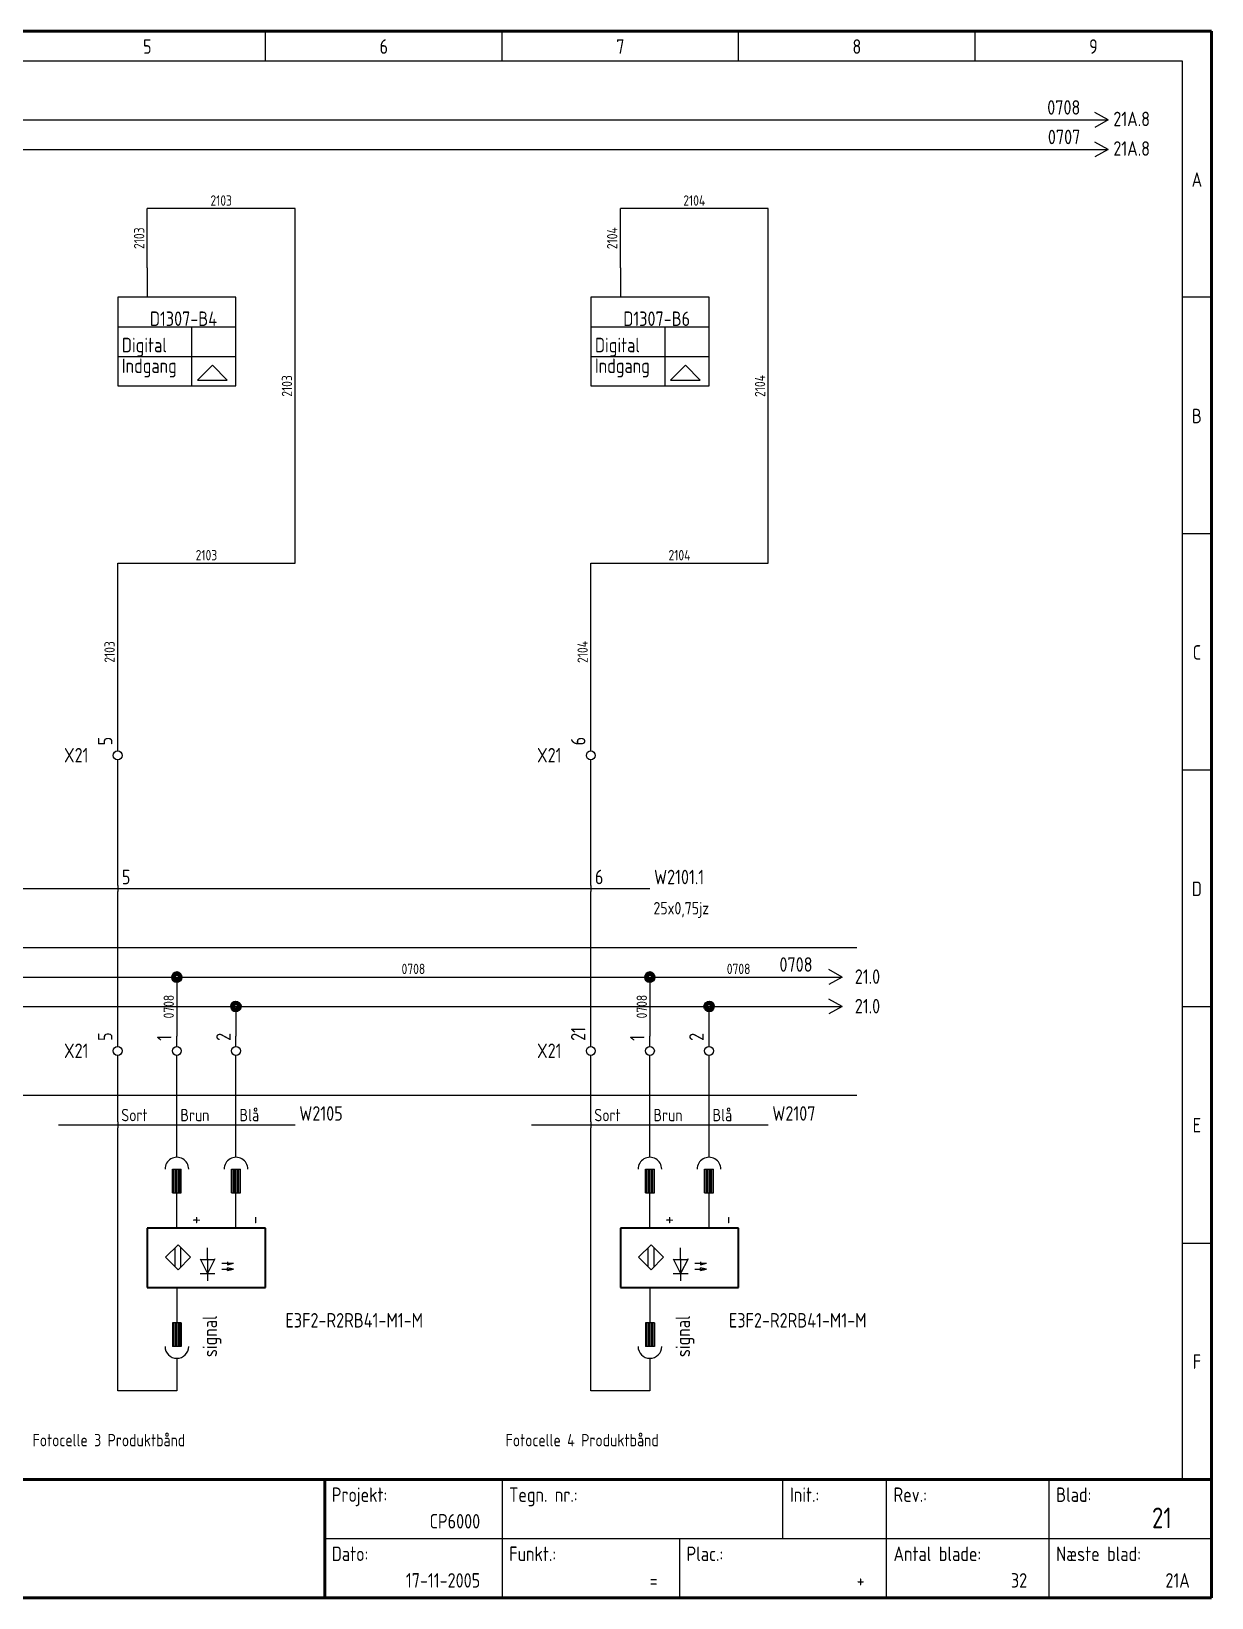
# Model space of a CAD drawing. Header units: millimetres. Extents: x 10 to 410, y 10 to 275.
# Drawn here: x 210.4 to 410, y 10 to 275 of the extents above; entities that cross this region are included whole.
import ezdxf
from ezdxf.enums import TextEntityAlignment as Align

# ---------------------------------------------------------------- set-up
doc = ezdxf.new("R2010")
doc.units = ezdxf.units.MM
doc.linetypes.add('Caddy_Solid', pattern=[0])
doc.layers.add('2', color=7, linetype='Continuous')
doc.styles.add('Caddy_Vectorfont1p', font='isocp___.ttf', dxfattribs={"width": 0.9})

# ---------------------------------------------------------------- blocks, each defined once
blk = doc.blocks.new('Blk1')
at = {"linetype": 'Caddy_Solid', "lineweight": 50}
for p, q in [((10, 275), (410, 275)), ((410, 275), (410, 10)), ((10, 30), (410, 30)), ((260, 30), (260, 10)), ((410, 10), (10, 10))]:
    blk.add_line(p, q, dxfattribs=at)
at = {"linetype": 'Caddy_Solid', "lineweight": 25}
for p, q in [((250, 270), (250, 275)), ((290, 270), (290, 275)), ((330, 270), (330, 275)), ((370, 270), (370, 275)), ((15, 270), (405, 270)), ((405, 270), (405, 30)), ((410, 230), (405, 230)), ((410, 190), (405, 190)), ((410, 150), (405, 150)), ((405, 110), (410, 110)), ((405, 70), (410, 70)), ((290, 30), (290, 10)), ((337.5, 20), (337.5, 30)), ((355, 20), (355, 30)), ((382.5, 20), (382.5, 30)), ((405, 30), (410, 30)), ((260, 20), (410, 20)), ((320, 20), (320, 10)), ((355, 10), (355, 20)), ((382.5, 10), (382.5, 20))]:
    blk.add_line(p, q, dxfattribs=at)
at = {"lineweight": 25, "style": 'Caddy_Vectorfont1p', "width": 0.9}
for s, p in [('5', (230, 271.2)), ('6', (270, 271.2)), ('7', (310, 271.2)), ('8', (350, 271.2)), ('9', (390, 271.2)), ('A', (407.5, 248.7)), ('B', (407.5, 208.7)), ('C', (407.5, 168.7)), ('D', (407.5, 128.7)), ('E', (407.5, 88.7)), ('F', (407.5, 48.7))]:
    blk.add_text(s, height=2.45, dxfattribs=at).set_placement(p, align=Align.CENTER)
for s, p in [('Projekt:', (261.2, 26.2)), ('Tegn. nr.:', (291.2, 26.2)), ('Init.:', (338.7, 26.2)), ('Rev.:', (356.2, 26.2)), ('Blad:', (383.7, 26.2)), ('Dato:', (261.2, 16.2)), ('Funkt.:', (291.2, 16.2)), ('Plac.:', (321.2, 16.2)), ('Antal blade:', (356.2, 16.2)), ('Næste blad:', (383.7, 16.2))]:
    blk.add_text(s, height=2.45, dxfattribs=at).set_placement(p)
for s, p in [('CP6000', (286.3, 21.7)), ('17-11-2005', (286.3, 11.7)), ('+', (351.3, 11.7)), ('32', (378.8, 11.7)), ('21A', (406.3, 11.7)), ('=', (316.3, 11.7))]:
    blk.add_text(s, height=2.45, dxfattribs=at).set_placement(p, align=Align.RIGHT)
at = {"lineweight": 35, "style": 'Caddy_Vectorfont1p', "width": 0.9}
blk.add_text('21', height=3.5, dxfattribs=at).set_placement((403.25, 21.75), align=Align.RIGHT)
blk = doc.blocks.new('Blk17')
at = {"linetype": 'Caddy_Solid', "lineweight": 25}
for p, q in [((235, 84.5), (235, 90)), ((234.25, 82.5), (235.75, 82.5)), ((234.25, 78.5), (234.25, 82.5)), ((234.5, 78.5), (234.5, 82.5)), ((234.75, 78.5), (234.75, 82.5)), ((235, 72.5), (235, 82.5)), ((235.25, 78.5), (235.25, 82.5)), ((235.5, 78.5), (235.5, 82.5)), ((235.75, 78.5), (235.75, 82.5)), ((234.25, 78.5), (235.75, 78.5))]:
    blk.add_line(p, q, dxfattribs=at)
blk.add_ellipse((235, 82.5), major_axis=(2, 0), ratio=1, start_param=0, end_param=3.141593, dxfattribs=at)
at = {"lineweight": 25, "style": 'Caddy_Vectorfont1p', "width": 0.9}
blk.add_attdef('$TAG175000_00', (234.05, 85.4), '', height=2.45, rotation=90, dxfattribs=at)
at = {"lineweight": 25, "style": 'Caddy_Vectorfont1p', "width": 0.9, "flags": 1}
for tag, p in [('$TAG160010', (230.5, 81.3)), ('$TAG160040', (230.1, 74.3))]:
    blk.add_attdef(tag, text='', height=2.45, dxfattribs=at).set_placement(p, align=Align.RIGHT)
at = {"lineweight": 25, "style": 'Caddy_Vectorfont1p', "width": 0.9}
blk.add_attdef('$TAG160030', text='', height=2.45, dxfattribs=at).set_placement((230.1, 77.8), align=Align.RIGHT)
blk.add_attdef('$TAG175000_01', text='', height=2.45, rotation=90, dxfattribs=at).set_placement((234.05, 76.9), align=Align.RIGHT)
blk = doc.blocks.new('Blk18')
at = {"linetype": 'Caddy_Solid', "lineweight": 25}
for p, q in [((245, 84.5), (245, 90)), ((244.25, 82.5), (245.75, 82.5)), ((244.25, 78.5), (244.25, 82.5)), ((244.5, 78.5), (244.5, 82.5)), ((244.75, 78.5), (244.75, 82.5)), ((245, 72.5), (245, 82.5)), ((245.25, 78.5), (245.25, 82.5)), ((245.5, 78.5), (245.5, 82.5)), ((245.75, 78.5), (245.75, 82.5)), ((244.25, 78.5), (245.75, 78.5))]:
    blk.add_line(p, q, dxfattribs=at)
blk.add_ellipse((245, 82.5), major_axis=(2, 0), ratio=1, start_param=0, end_param=3.141593, dxfattribs=at)
at = {"lineweight": 25, "style": 'Caddy_Vectorfont1p', "width": 0.9}
blk.add_attdef('$TAG175000_00', (244.05, 85.4), '', height=2.45, rotation=90, dxfattribs=at)
at = {"lineweight": 25, "style": 'Caddy_Vectorfont1p', "width": 0.9, "flags": 1}
for tag, p in [('$TAG160010', (240.5, 81.3)), ('$TAG160040', (240.1, 74.3))]:
    blk.add_attdef(tag, text='', height=2.45, dxfattribs=at).set_placement(p, align=Align.RIGHT)
at = {"lineweight": 25, "style": 'Caddy_Vectorfont1p', "width": 0.9}
blk.add_attdef('$TAG160030', text='', height=2.45, dxfattribs=at).set_placement((240.1, 77.8), align=Align.RIGHT)
blk.add_attdef('$TAG175000_01', text='', height=2.45, rotation=90, dxfattribs=at).set_placement((244.05, 76.9), align=Align.RIGHT)
blk = doc.blocks.new('Blk19')
at = {"linetype": 'Caddy_Solid', "lineweight": 25}
for p, q in [((235, 62.5), (235, 52.5)), ((234.25, 56.5), (234.25, 52.5)), ((235.75, 56.5), (234.25, 56.5)), ((234.5, 56.5), (234.5, 52.5)), ((234.75, 56.5), (234.75, 52.5)), ((235.25, 56.5), (235.25, 52.5)), ((235.5, 56.5), (235.5, 52.5)), ((235.75, 56.5), (235.75, 52.5)), ((235.75, 52.5), (234.25, 52.5)), ((235, 50.5), (235, 45))]:
    blk.add_line(p, q, dxfattribs=at)
blk.add_ellipse((235, 52.5), major_axis=(2, 0), ratio=1, start_param=3.141593, end_param=6.283185, dxfattribs=at)
at = {"lineweight": 25, "style": 'Caddy_Vectorfont1p', "width": 0.9}
blk.add_attdef('$TAG175000_00', (234.05, 57.4), '', height=2.45, rotation=90, dxfattribs=at)
at = {"lineweight": 25, "style": 'Caddy_Vectorfont1p', "width": 0.9, "flags": 1}
for tag, p in [('$TAG160010', (230.5, 51.3)), ('$TAG160040', (230.1, 44.3))]:
    blk.add_attdef(tag, text='', height=2.45, dxfattribs=at).set_placement(p, align=Align.RIGHT)
at = {"lineweight": 25, "style": 'Caddy_Vectorfont1p', "width": 0.9}
blk.add_attdef('$TAG160030', text='', height=2.45, dxfattribs=at).set_placement((230.1, 47.8), align=Align.RIGHT)
blk.add_attdef('$TAG175000_01', text='', height=2.45, rotation=90, dxfattribs=at).set_placement((234.05, 48.9), align=Align.RIGHT)
blk = doc.blocks.new('Blk16')
at = {"linetype": 'Caddy_Solid', "lineweight": 35}
for p, q in [((230, 72.5), (230, 62.5)), ((250, 72.5), (230, 72.5)), ((250, 62.5), (250, 72.5)), ((230, 62.5), (250, 62.5))]:
    blk.add_line(p, q, dxfattribs=at)
at = {"linetype": 'Caddy_Solid', "lineweight": 25}
for p, q in [((235.2, 69.7), (233.08, 67.58)), ((234.7, 65.96), (234.7, 69.2)), ((235.2, 69.7), (237.32, 67.58)), ((235.7, 65.96), (235.7, 69.2)), ((240.2, 67.33), (240.2, 69.2)), ((233.08, 67.58), (235.2, 65.46)), ((235.2, 65.46), (237.32, 67.58)), ((238.95, 67.33), (240.2, 64.83)), ((239, 67.2), (241.4, 67.2)), ((241.45, 67.33), (240.2, 64.83)), ((240.2, 67.33), (240.2, 64.83)), ((242.58, 66.58), (244.58, 66.58)), ((243.58, 66.83), (243.58, 66.33)), ((243.58, 66.33), (244.58, 66.58)), ((238.95, 64.83), (241.45, 64.83)), ((240.2, 64.83), (240.2, 63.58)), ((242.58, 65.58), (244.58, 65.58)), ((244.58, 65.58), (243.58, 65.83)), ((243.58, 65.33), (243.58, 65.83)), ((243.58, 65.33), (244.58, 65.58))]:
    blk.add_line(p, q, dxfattribs=at)
for name in ['Blk17', 'Blk18', 'Blk19']:
    blk.add_blockref(name, (0, 0, 1))
at = {"lineweight": 35, "style": 'Caddy_Vectorfont1p', "width": 0.9}
for s, p in [('+', (239.3, 73.2)), ('-', (249.3, 73.2)), ('signal', (241.8, 50.7))]:
    blk.add_text(s, height=2.45, rotation=90, dxfattribs=at).set_placement(p)
blk = doc.blocks.new('Blk20')
at = {"linetype": 'Caddy_Solid', "lineweight": 25}
for p, q in [((235, 103.25), (235, 105)), ((235, 100), (235, 101.75))]:
    blk.add_line(p, q, dxfattribs=at)
blk.add_circle((235, 102.5), 0.75, dxfattribs=at)
at = {"lineweight": 25, "style": 'Caddy_Vectorfont1p', "width": 0.9, "flags": 1}
blk.add_attdef('$TAG160410', (237.6, 104.2), '', height=2.45, rotation=90, dxfattribs=at)
at = {"layer": '2', "lineweight": 25, "style": 'Caddy_Vectorfont1p', "width": 0.9}
blk.add_attdef('$TAG160400', (234.1, 104.2), '', height=2.45, rotation=90, dxfattribs=at)
at = {"layer": '2', "lineweight": 25, "style": 'Caddy_Vectorfont1p', "width": 0.9, "flags": 1}
for tag, p in [('$TAG140020', (230.05, 108.3)), ('$TAG140050', (230.05, 104.8)), ('$TAG160010', (230.05, 101.3)), ('$TAG160030', (230.05, 97.8)), ('$TAG160040', (230.05, 92.8))]:
    blk.add_attdef(tag, text='', height=2.45, dxfattribs=at).set_placement(p, align=Align.RIGHT)
blk = doc.blocks.new('Blk21')
at = {"linetype": 'Caddy_Solid', "lineweight": 25}
for p, q in [((245, 103.25), (245, 105)), ((245, 100), (245, 101.75))]:
    blk.add_line(p, q, dxfattribs=at)
blk.add_circle((245, 102.5), 0.75, dxfattribs=at)
at = {"lineweight": 25, "style": 'Caddy_Vectorfont1p', "width": 0.9, "flags": 1}
blk.add_attdef('$TAG160410', (247.6, 104.2), '', height=2.45, rotation=90, dxfattribs=at)
at = {"layer": '2', "lineweight": 25, "style": 'Caddy_Vectorfont1p', "width": 0.9}
blk.add_attdef('$TAG160400', (244.1, 104.2), '', height=2.45, rotation=90, dxfattribs=at)
at = {"layer": '2', "lineweight": 25, "style": 'Caddy_Vectorfont1p', "width": 0.9, "flags": 1}
for tag, p in [('$TAG140020', (240.05, 108.3)), ('$TAG140050', (240.05, 104.8)), ('$TAG160010', (240.05, 101.3)), ('$TAG160030', (240.05, 97.8)), ('$TAG160040', (240.05, 92.8))]:
    blk.add_attdef(tag, text='', height=2.45, dxfattribs=at).set_placement(p, align=Align.RIGHT)
blk = doc.blocks.new('Blk22')
at = {"linetype": 'Caddy_Solid', "lineweight": 25}
for p, q in [((225, 103.25), (225, 105)), ((225, 100), (225, 101.75))]:
    blk.add_line(p, q, dxfattribs=at)
blk.add_circle((225, 102.5), 0.75, dxfattribs=at)
at = {"lineweight": 25, "style": 'Caddy_Vectorfont1p', "width": 0.9, "flags": 1}
blk.add_attdef('$TAG160410', (227.6, 104.2), '', height=2.45, rotation=90, dxfattribs=at)
at = {"layer": '2', "lineweight": 25, "style": 'Caddy_Vectorfont1p', "width": 0.9}
blk.add_attdef('$TAG160400', (224.1, 104.2), '', height=2.45, rotation=90, dxfattribs=at)
at = {"layer": '2', "lineweight": 25, "style": 'Caddy_Vectorfont1p', "width": 0.9, "flags": 1}
for tag, p in [('$TAG140020', (220.05, 108.3)), ('$TAG140050', (220.05, 104.8)), ('$TAG160030', (220.05, 97.8)), ('$TAG160040', (220.05, 92.8))]:
    blk.add_attdef(tag, text='', height=2.45, dxfattribs=at).set_placement(p, align=Align.RIGHT)
at = {"layer": '2', "lineweight": 25, "style": 'Caddy_Vectorfont1p', "width": 0.9}
blk.add_attdef('$TAG160010', text='', height=2.45, dxfattribs=at).set_placement((220.05, 101.3), align=Align.RIGHT)
blk = doc.blocks.new('Blk25')
at = {"linetype": 'Caddy_Solid', "lineweight": 25}
blk.add_line((225, 90.5), (225, 89.5), dxfattribs=at)
at = {"lineweight": 25, "style": 'Caddy_Vectorfont1p', "width": 0.9, "flags": 1}
for tag, p in [('$TAG160210', (225.7, 90.7)), ('$TAG160220', (225.7, 85.7)), ('$TAG160230', (225.7, 80.7)), ('$TAG160040', (255.7, 75.7)), ('$TAG160101', (255.7, 70.7))]:
    blk.add_attdef(tag, p, '', height=2.45, dxfattribs=at)
at = {"lineweight": 25, "style": 'Caddy_Vectorfont1p', "width": 0.9}
for tag, p in [('$TAG160010', (255.7, 90.7)), ('$TAG160030', (255.7, 85.7)), ('$TAG160200', (255.7, 80.7))]:
    blk.add_attdef(tag, p, '', height=2.45, dxfattribs=at)
blk = doc.blocks.new('Blk27')
at = {"linetype": 'Caddy_Solid', "lineweight": 25}
for p, q in [((315, 84.5), (315, 90)), ((314.25, 82.5), (315.75, 82.5)), ((314.25, 78.5), (314.25, 82.5)), ((314.5, 78.5), (314.5, 82.5)), ((314.75, 78.5), (314.75, 82.5)), ((315, 72.5), (315, 82.5)), ((315.25, 78.5), (315.25, 82.5)), ((315.5, 78.5), (315.5, 82.5)), ((315.75, 78.5), (315.75, 82.5)), ((314.25, 78.5), (315.75, 78.5))]:
    blk.add_line(p, q, dxfattribs=at)
blk.add_ellipse((315, 82.5), major_axis=(2, 0), ratio=1, start_param=0, end_param=3.141593, dxfattribs=at)
at = {"lineweight": 25, "style": 'Caddy_Vectorfont1p', "width": 0.9}
blk.add_attdef('$TAG175000_00', (314.05, 85.4), '', height=2.45, rotation=90, dxfattribs=at)
at = {"lineweight": 25, "style": 'Caddy_Vectorfont1p', "width": 0.9, "flags": 1}
for tag, p in [('$TAG160010', (310.5, 81.3)), ('$TAG160040', (310.1, 74.3))]:
    blk.add_attdef(tag, text='', height=2.45, dxfattribs=at).set_placement(p, align=Align.RIGHT)
at = {"lineweight": 25, "style": 'Caddy_Vectorfont1p', "width": 0.9}
blk.add_attdef('$TAG160030', text='', height=2.45, dxfattribs=at).set_placement((310.1, 77.8), align=Align.RIGHT)
blk.add_attdef('$TAG175000_01', text='', height=2.45, rotation=90, dxfattribs=at).set_placement((314.05, 76.9), align=Align.RIGHT)
blk = doc.blocks.new('Blk28')
at = {"linetype": 'Caddy_Solid', "lineweight": 25}
for p, q in [((325, 84.5), (325, 90)), ((324.25, 82.5), (325.75, 82.5)), ((324.25, 78.5), (324.25, 82.5)), ((324.5, 78.5), (324.5, 82.5)), ((324.75, 78.5), (324.75, 82.5)), ((325, 72.5), (325, 82.5)), ((325.25, 78.5), (325.25, 82.5)), ((325.5, 78.5), (325.5, 82.5)), ((325.75, 78.5), (325.75, 82.5)), ((324.25, 78.5), (325.75, 78.5))]:
    blk.add_line(p, q, dxfattribs=at)
blk.add_ellipse((325, 82.5), major_axis=(2, 0), ratio=1, start_param=0, end_param=3.141593, dxfattribs=at)
at = {"lineweight": 25, "style": 'Caddy_Vectorfont1p', "width": 0.9}
blk.add_attdef('$TAG175000_00', (324.05, 85.4), '', height=2.45, rotation=90, dxfattribs=at)
at = {"lineweight": 25, "style": 'Caddy_Vectorfont1p', "width": 0.9, "flags": 1}
for tag, p in [('$TAG160010', (320.5, 81.3)), ('$TAG160040', (320.1, 74.3))]:
    blk.add_attdef(tag, text='', height=2.45, dxfattribs=at).set_placement(p, align=Align.RIGHT)
at = {"lineweight": 25, "style": 'Caddy_Vectorfont1p', "width": 0.9}
blk.add_attdef('$TAG160030', text='', height=2.45, dxfattribs=at).set_placement((320.1, 77.8), align=Align.RIGHT)
blk.add_attdef('$TAG175000_01', text='', height=2.45, rotation=90, dxfattribs=at).set_placement((324.05, 76.9), align=Align.RIGHT)
blk = doc.blocks.new('Blk29')
at = {"linetype": 'Caddy_Solid', "lineweight": 25}
for p, q in [((315, 62.5), (315, 52.5)), ((314.25, 56.5), (314.25, 52.5)), ((315.75, 56.5), (314.25, 56.5)), ((314.5, 56.5), (314.5, 52.5)), ((314.75, 56.5), (314.75, 52.5)), ((315.25, 56.5), (315.25, 52.5)), ((315.5, 56.5), (315.5, 52.5)), ((315.75, 56.5), (315.75, 52.5)), ((315.75, 52.5), (314.25, 52.5)), ((315, 50.5), (315, 45))]:
    blk.add_line(p, q, dxfattribs=at)
blk.add_ellipse((315, 52.5), major_axis=(2, 0), ratio=1, start_param=3.141593, end_param=6.283185, dxfattribs=at)
at = {"lineweight": 25, "style": 'Caddy_Vectorfont1p', "width": 0.9}
blk.add_attdef('$TAG175000_00', (314.05, 57.4), '', height=2.45, rotation=90, dxfattribs=at)
at = {"lineweight": 25, "style": 'Caddy_Vectorfont1p', "width": 0.9, "flags": 1}
for tag, p in [('$TAG160010', (310.5, 51.3)), ('$TAG160040', (310.1, 44.3))]:
    blk.add_attdef(tag, text='', height=2.45, dxfattribs=at).set_placement(p, align=Align.RIGHT)
at = {"lineweight": 25, "style": 'Caddy_Vectorfont1p', "width": 0.9}
blk.add_attdef('$TAG160030', text='', height=2.45, dxfattribs=at).set_placement((310.1, 47.8), align=Align.RIGHT)
blk.add_attdef('$TAG175000_01', text='', height=2.45, rotation=90, dxfattribs=at).set_placement((314.05, 48.9), align=Align.RIGHT)
blk = doc.blocks.new('Blk26')
at = {"linetype": 'Caddy_Solid', "lineweight": 35}
for p, q in [((310, 72.5), (310, 62.5)), ((330, 72.5), (310, 72.5)), ((330, 62.5), (330, 72.5)), ((310, 62.5), (330, 62.5))]:
    blk.add_line(p, q, dxfattribs=at)
at = {"linetype": 'Caddy_Solid', "lineweight": 25}
for p, q in [((315.2, 69.7), (313.08, 67.58)), ((314.7, 65.96), (314.7, 69.2)), ((315.2, 69.7), (317.32, 67.58)), ((315.7, 65.96), (315.7, 69.2)), ((320.2, 67.33), (320.2, 69.2)), ((313.08, 67.58), (315.2, 65.46)), ((315.2, 65.46), (317.32, 67.58)), ((318.95, 67.33), (320.2, 64.83)), ((319, 67.2), (321.4, 67.2)), ((321.45, 67.33), (320.2, 64.83)), ((320.2, 67.33), (320.2, 64.83)), ((322.58, 66.58), (324.58, 66.58)), ((323.58, 66.83), (323.58, 66.33)), ((323.58, 66.33), (324.58, 66.58)), ((318.95, 64.83), (321.45, 64.83)), ((320.2, 64.83), (320.2, 63.58)), ((322.58, 65.58), (324.58, 65.58)), ((324.58, 65.58), (323.58, 65.83)), ((323.58, 65.33), (323.58, 65.83)), ((323.58, 65.33), (324.58, 65.58))]:
    blk.add_line(p, q, dxfattribs=at)
for name in ['Blk27', 'Blk28', 'Blk29']:
    blk.add_blockref(name, (0, 0, 1))
at = {"lineweight": 35, "style": 'Caddy_Vectorfont1p', "width": 0.9}
for s, p in [('+', (319.3, 73.2)), ('-', (329.3, 73.2)), ('signal', (321.8, 50.7))]:
    blk.add_text(s, height=2.45, rotation=90, dxfattribs=at).set_placement(p)
blk = doc.blocks.new('Blk30')
at = {"linetype": 'Caddy_Solid', "lineweight": 25}
for p, q in [((315, 103.25), (315, 105)), ((315, 100), (315, 101.75))]:
    blk.add_line(p, q, dxfattribs=at)
blk.add_circle((315, 102.5), 0.75, dxfattribs=at)
at = {"lineweight": 25, "style": 'Caddy_Vectorfont1p', "width": 0.9, "flags": 1}
blk.add_attdef('$TAG160410', (317.6, 104.2), '', height=2.45, rotation=90, dxfattribs=at)
at = {"layer": '2', "lineweight": 25, "style": 'Caddy_Vectorfont1p', "width": 0.9}
blk.add_attdef('$TAG160400', (314.1, 104.2), '', height=2.45, rotation=90, dxfattribs=at)
at = {"layer": '2', "lineweight": 25, "style": 'Caddy_Vectorfont1p', "width": 0.9, "flags": 1}
for tag, p in [('$TAG140020', (310.05, 108.3)), ('$TAG140050', (310.05, 104.8)), ('$TAG160010', (310.05, 101.3)), ('$TAG160030', (310.05, 97.8)), ('$TAG160040', (310.05, 92.8))]:
    blk.add_attdef(tag, text='', height=2.45, dxfattribs=at).set_placement(p, align=Align.RIGHT)
blk = doc.blocks.new('Blk31')
at = {"linetype": 'Caddy_Solid', "lineweight": 25}
for p, q in [((325, 103.25), (325, 105)), ((325, 100), (325, 101.75))]:
    blk.add_line(p, q, dxfattribs=at)
blk.add_circle((325, 102.5), 0.75, dxfattribs=at)
at = {"lineweight": 25, "style": 'Caddy_Vectorfont1p', "width": 0.9, "flags": 1}
blk.add_attdef('$TAG160410', (327.6, 104.2), '', height=2.45, rotation=90, dxfattribs=at)
at = {"layer": '2', "lineweight": 25, "style": 'Caddy_Vectorfont1p', "width": 0.9}
blk.add_attdef('$TAG160400', (324.1, 104.2), '', height=2.45, rotation=90, dxfattribs=at)
at = {"layer": '2', "lineweight": 25, "style": 'Caddy_Vectorfont1p', "width": 0.9, "flags": 1}
for tag, p in [('$TAG140020', (320.05, 108.3)), ('$TAG140050', (320.05, 104.8)), ('$TAG160010', (320.05, 101.3)), ('$TAG160030', (320.05, 97.8)), ('$TAG160040', (320.05, 92.8))]:
    blk.add_attdef(tag, text='', height=2.45, dxfattribs=at).set_placement(p, align=Align.RIGHT)
blk = doc.blocks.new('Blk32')
at = {"linetype": 'Caddy_Solid', "lineweight": 25}
for p, q in [((305, 103.25), (305, 105)), ((305, 100), (305, 101.75))]:
    blk.add_line(p, q, dxfattribs=at)
blk.add_circle((305, 102.5), 0.75, dxfattribs=at)
at = {"lineweight": 25, "style": 'Caddy_Vectorfont1p', "width": 0.9, "flags": 1}
blk.add_attdef('$TAG160410', (307.6, 104.2), '', height=2.45, rotation=90, dxfattribs=at)
at = {"layer": '2', "lineweight": 25, "style": 'Caddy_Vectorfont1p', "width": 0.9}
blk.add_attdef('$TAG160400', (304.1, 104.2), '', height=2.45, rotation=90, dxfattribs=at)
at = {"layer": '2', "lineweight": 25, "style": 'Caddy_Vectorfont1p', "width": 0.9, "flags": 1}
for tag, p in [('$TAG140020', (300.05, 108.3)), ('$TAG140050', (300.05, 104.8)), ('$TAG160030', (300.05, 97.8)), ('$TAG160040', (300.05, 92.8))]:
    blk.add_attdef(tag, text='', height=2.45, dxfattribs=at).set_placement(p, align=Align.RIGHT)
at = {"layer": '2', "lineweight": 25, "style": 'Caddy_Vectorfont1p', "width": 0.9}
blk.add_attdef('$TAG160010', text='', height=2.45, dxfattribs=at).set_placement((300.05, 101.3), align=Align.RIGHT)
blk = doc.blocks.new('Blk33')
at = {"linetype": 'Caddy_Solid', "lineweight": 25}
for p, q in [((345, 115), (347.5, 115)), ((347.5, 115), (345.25, 116.25)), ((347.5, 115), (345.25, 113.75))]:
    blk.add_line(p, q, dxfattribs=at)
at = {"lineweight": 25, "style": 'Caddy_Vectorfont1p', "width": 0.9}
blk.add_attdef('$TAG160010', text='', height=2.45, dxfattribs=at).set_placement((342.5, 115.9), align=Align.RIGHT)
blk.add_attdef('$TAG160500', (349.65, 113.85), '', height=2.45, dxfattribs=at)
blk = doc.blocks.new('Blk34')
at = {"linetype": 'Caddy_Solid', "lineweight": 25}
for p, q in [((345, 110), (347.5, 110)), ((347.5, 110), (345.25, 111.25)), ((347.5, 110), (345.25, 108.75))]:
    blk.add_line(p, q, dxfattribs=at)
at = {"lineweight": 25, "style": 'Caddy_Vectorfont1p', "width": 0.9, "flags": 1}
blk.add_attdef('$TAG160010', text='', height=2.45, dxfattribs=at).set_placement((342.5, 110.9), align=Align.RIGHT)
at = {"lineweight": 25, "style": 'Caddy_Vectorfont1p', "width": 0.9}
blk.add_attdef('$TAG160500', (349.65, 108.85), '', height=2.45, dxfattribs=at)
blk = doc.blocks.new('Blk35')
at = {"linetype": 'Caddy_Solid', "lineweight": 25}
blk.add_line((305, 90.5), (305, 89.5), dxfattribs=at)
at = {"lineweight": 25, "style": 'Caddy_Vectorfont1p', "width": 0.9, "flags": 1}
for tag, p in [('$TAG160210', (305.7, 90.7)), ('$TAG160220', (305.7, 85.7)), ('$TAG160230', (305.7, 80.7)), ('$TAG160040', (335.7, 75.7)), ('$TAG160101', (335.7, 70.7))]:
    blk.add_attdef(tag, p, '', height=2.45, dxfattribs=at)
at = {"lineweight": 25, "style": 'Caddy_Vectorfont1p', "width": 0.9}
for tag, p in [('$TAG160010', (335.7, 90.7)), ('$TAG160030', (335.7, 85.7)), ('$TAG160200', (335.7, 80.7))]:
    blk.add_attdef(tag, p, '', height=2.45, dxfattribs=at)
blk = doc.blocks.new('Blk43')
at = {"linetype": 'Caddy_Solid', "lineweight": 25}
for p, q in [((245, 230), (225, 230)), ((225, 230), (225, 215)), ((245, 215), (245, 230)), ((225, 215), (245, 215))]:
    blk.add_line(p, q, dxfattribs=at)
blk = doc.blocks.new('Blk44')
at = {"linetype": 'Caddy_Solid', "lineweight": 25}
blk.add_line((230, 235), (230, 230), dxfattribs=at)
blk = doc.blocks.new('Blk42')
at = {"linetype": 'Caddy_Solid', "lineweight": 25}
for p, q in [((225, 225), (245, 225)), ((237.5, 225), (237.5, 215)), ((225, 220), (245, 220)), ((241, 218.5), (238.5, 216)), ((243.5, 216), (241, 218.5)), ((238.5, 216), (243.5, 216))]:
    blk.add_line(p, q, dxfattribs=at)
for name in ['Blk44', 'Blk43']:
    blk.add_blockref(name, (0, 0, 1))
at = {"lineweight": 25, "style": 'Caddy_Vectorfont1p', "width": 0.9}
for s, p in [('Digital', (225.7, 220.7)), ('Indgang', (225.7, 217.2))]:
    blk.add_text(s, height=2.45, dxfattribs=at).set_placement(p)
blk.add_attdef('$TAG175000_00', (229.05, 233.4), '', height=2.45, rotation=90, dxfattribs=at)
for tag, p in [('$TAG160030', (226.8, 229.7)), ('$TAG160040', (226.8, 226.2)), ('$TAG175100', (241.8, 225.15)), ('$TAG175110', (224.3, 219.15)), ('$TAG175120', (224.3, 216.15)), ('$TAG160500', (224.3, 212.65))]:
    blk.add_attdef(tag, text='', height=2.45, dxfattribs=at).set_placement(p, align=Align.RIGHT)
at = {"lineweight": 25, "style": 'Caddy_Vectorfont1p', "width": 0.9, "flags": 1}
blk.add_attdef('$TAG160010', text='', height=2.45, dxfattribs=at).set_placement((220.96, 224.53), align=Align.RIGHT)
blk = doc.blocks.new('Blk46')
at = {"linetype": 'Caddy_Solid', "lineweight": 25}
for p, q in [((325, 230), (305, 230)), ((305, 230), (305, 215)), ((325, 215), (325, 230)), ((305, 215), (325, 215))]:
    blk.add_line(p, q, dxfattribs=at)
blk = doc.blocks.new('Blk47')
at = {"linetype": 'Caddy_Solid', "lineweight": 25}
blk.add_line((310, 235), (310, 230), dxfattribs=at)
blk = doc.blocks.new('Blk45')
at = {"linetype": 'Caddy_Solid', "lineweight": 25}
for p, q in [((305, 225), (325, 225)), ((317.5, 225), (317.5, 215)), ((305, 220), (325, 220)), ((321, 218.5), (318.5, 216)), ((323.5, 216), (321, 218.5)), ((318.5, 216), (323.5, 216))]:
    blk.add_line(p, q, dxfattribs=at)
for name in ['Blk47', 'Blk46']:
    blk.add_blockref(name, (0, 0, 1))
at = {"lineweight": 25, "style": 'Caddy_Vectorfont1p', "width": 0.9}
for s, p in [('Digital', (305.7, 220.7)), ('Indgang', (305.7, 217.2))]:
    blk.add_text(s, height=2.45, dxfattribs=at).set_placement(p)
blk.add_attdef('$TAG175000_00', (309.05, 233.4), '', height=2.45, rotation=90, dxfattribs=at)
for tag, p in [('$TAG160030', (306.8, 229.7)), ('$TAG160040', (306.8, 226.2)), ('$TAG175100', (321.8, 225.15)), ('$TAG175110', (304.3, 219.15)), ('$TAG175120', (304.3, 216.15)), ('$TAG160500', (304.3, 212.65))]:
    blk.add_attdef(tag, text='', height=2.45, dxfattribs=at).set_placement(p, align=Align.RIGHT)
at = {"lineweight": 25, "style": 'Caddy_Vectorfont1p', "width": 0.9, "flags": 1}
blk.add_attdef('$TAG160010', text='', height=2.45, dxfattribs=at).set_placement((300.96, 224.53), align=Align.RIGHT)
blk = doc.blocks.new('Blk49')
at = {"linetype": 'Caddy_Solid', "lineweight": 25}
for q in [(390.25, 256.25), (390.25, 253.75)]:
    blk.add_line((392.5, 255), q, dxfattribs=at)
at = {"lineweight": 25, "style": 'Caddy_Vectorfont1p', "width": 0.9, "flags": 1}
for tag, p in [('$TAG140020', (387.79, 262.9)), ('$TAG140050', (387.79, 259.4))]:
    blk.add_attdef(tag, text='', height=2.45, dxfattribs=at).set_placement(p, align=Align.RIGHT)
at = {"lineweight": 25, "style": 'Caddy_Vectorfont1p', "width": 0.9}
blk.add_attdef('$TAG160010', text='', height=2.45, dxfattribs=at).set_placement((387.79, 255.9), align=Align.RIGHT)
blk.add_attdef('$TAG160500', (393.37, 253.95), '', height=2.45, dxfattribs=at)
blk = doc.blocks.new('Blk51')
at = {"linetype": 'Caddy_Solid', "lineweight": 25}
for q in [(390.25, 261.25), (390.25, 258.75)]:
    blk.add_line((392.5, 260), q, dxfattribs=at)
at = {"lineweight": 25, "style": 'Caddy_Vectorfont1p', "width": 0.9, "flags": 1}
for tag, p in [('$TAG140020', (387.79, 267.9)), ('$TAG140050', (387.79, 264.4))]:
    blk.add_attdef(tag, text='', height=2.45, dxfattribs=at).set_placement(p, align=Align.RIGHT)
at = {"lineweight": 25, "style": 'Caddy_Vectorfont1p', "width": 0.9}
blk.add_attdef('$TAG160010', text='', height=2.45, dxfattribs=at).set_placement((387.79, 260.9), align=Align.RIGHT)
blk.add_attdef('$TAG160500', (393.37, 258.95), '', height=2.45, dxfattribs=at)
blk = doc.blocks.new('Blk56')
at = {"linetype": 'Caddy_Solid', "lineweight": 25}
for p, q in [((225, 153.25), (225, 155)), ((225, 150), (225, 151.75))]:
    blk.add_line(p, q, dxfattribs=at)
blk.add_circle((225, 152.5), 0.75, dxfattribs=at)
at = {"lineweight": 25, "style": 'Caddy_Vectorfont1p', "width": 0.9, "flags": 1}
blk.add_attdef('$TAG160410', (227.6, 154.2), '', height=2.45, rotation=90, dxfattribs=at)
at = {"layer": '2', "lineweight": 25, "style": 'Caddy_Vectorfont1p', "width": 0.9}
blk.add_attdef('$TAG160400', (224.1, 154.2), '', height=2.45, rotation=90, dxfattribs=at)
at = {"layer": '2', "lineweight": 25, "style": 'Caddy_Vectorfont1p', "width": 0.9, "flags": 1}
for tag, p in [('$TAG140020', (220.05, 158.3)), ('$TAG140050', (220.05, 154.8)), ('$TAG160030', (220.05, 147.8)), ('$TAG160040', (220.05, 142.8))]:
    blk.add_attdef(tag, text='', height=2.45, dxfattribs=at).set_placement(p, align=Align.RIGHT)
at = {"layer": '2', "lineweight": 25, "style": 'Caddy_Vectorfont1p', "width": 0.9}
blk.add_attdef('$TAG160010', text='', height=2.45, dxfattribs=at).set_placement((220.05, 151.3), align=Align.RIGHT)
blk = doc.blocks.new('Blk57')
at = {"linetype": 'Caddy_Solid', "lineweight": 25}
for p, q in [((305, 153.25), (305, 155)), ((305, 150), (305, 151.75))]:
    blk.add_line(p, q, dxfattribs=at)
blk.add_circle((305, 152.5), 0.75, dxfattribs=at)
at = {"lineweight": 25, "style": 'Caddy_Vectorfont1p', "width": 0.9, "flags": 1}
blk.add_attdef('$TAG160410', (307.6, 154.2), '', height=2.45, rotation=90, dxfattribs=at)
at = {"layer": '2', "lineweight": 25, "style": 'Caddy_Vectorfont1p', "width": 0.9}
blk.add_attdef('$TAG160400', (304.1, 154.2), '', height=2.45, rotation=90, dxfattribs=at)
at = {"layer": '2', "lineweight": 25, "style": 'Caddy_Vectorfont1p', "width": 0.9, "flags": 1}
for tag, p in [('$TAG140020', (300.05, 158.3)), ('$TAG140050', (300.05, 154.8)), ('$TAG160030', (300.05, 147.8)), ('$TAG160040', (300.05, 142.8))]:
    blk.add_attdef(tag, text='', height=2.45, dxfattribs=at).set_placement(p, align=Align.RIGHT)
at = {"layer": '2', "lineweight": 25, "style": 'Caddy_Vectorfont1p', "width": 0.9}
blk.add_attdef('$TAG160010', text='', height=2.45, dxfattribs=at).set_placement((300.05, 151.3), align=Align.RIGHT)
blk = doc.blocks.new('Blk58')
at = {"linetype": 'Caddy_Solid', "lineweight": 25}
blk.add_line((40, 130.5), (40, 129.5), dxfattribs=at)
at = {"lineweight": 25, "style": 'Caddy_Vectorfont1p', "width": 0.9}
for tag, p in [('$TAG160210', (40.7, 130.7)), ('$TAG160010', (315.7, 130.7))]:
    blk.add_attdef(tag, p, '', height=2.45, dxfattribs=at)
at = {"lineweight": 25, "style": 'Caddy_Vectorfont1p', "width": 0.9, "flags": 1}
for tag, p in [('$TAG160220', (40.7, 125.7)), ('$TAG160030', (315.7, 125.7)), ('$TAG160230', (40.7, 120.7)), ('$TAG160200', (315.7, 120.7)), ('$TAG160040', (315.7, 115.7)), ('$TAG160101', (315.7, 110.7))]:
    blk.add_attdef(tag, p, '', height=2.45, dxfattribs=at)
blk = doc.blocks.new('Blk62')
at = {"linetype": 'Caddy_Solid', "lineweight": 25}
blk.add_line((225, 130.5), (225, 129.5), dxfattribs=at)
at = {"lineweight": 25, "style": 'Caddy_Vectorfont1p', "width": 0.9}
blk.add_attdef('$TAG160210', (225.7, 130.7), '', height=2.45, dxfattribs=at)
at = {"lineweight": 25, "style": 'Caddy_Vectorfont1p', "width": 0.9, "flags": 1}
for tag, p in [('$TAG160010', (315.7, 130.7)), ('$TAG160220', (225.7, 125.7)), ('$TAG160030', (315.7, 125.7)), ('$TAG160230', (225.7, 120.7)), ('$TAG160200', (315.7, 120.7)), ('$TAG160040', (315.7, 115.7)), ('$TAG160101', (315.7, 110.7))]:
    blk.add_attdef(tag, p, '', height=2.45, dxfattribs=at)
blk = doc.blocks.new('Blk63')
at = {"linetype": 'Caddy_Solid', "lineweight": 25}
blk.add_line((305, 130.5), (305, 129.5), dxfattribs=at)
at = {"lineweight": 25, "style": 'Caddy_Vectorfont1p', "width": 0.9}
for tag, p in [('$TAG160210', (305.7, 130.7)), ('$TAG160010', (315.7, 130.7)), ('$TAG160030', (315.7, 125.7)), ('$TAG160200', (315.7, 120.7))]:
    blk.add_attdef(tag, p, '', height=2.45, dxfattribs=at)
at = {"lineweight": 25, "style": 'Caddy_Vectorfont1p', "width": 0.9, "flags": 1}
for tag, p in [('$TAG160220', (305.7, 125.7)), ('$TAG160230', (305.7, 120.7)), ('$TAG160040', (315.7, 115.7)), ('$TAG160101', (315.7, 110.7))]:
    blk.add_attdef(tag, p, '', height=2.45, dxfattribs=at)

msp = doc.modelspace()

# ---------------------------------------------------------------- linework, layer by layer
at = {"linetype": 'Caddy_Solid', "lineweight": 25}
for p, q in [((40, 260), (392.5, 260)), ((45, 255), (392.5, 255)), ((230, 235), (230, 245)), ((255, 245), (230, 245)), ((255, 185), (255, 245)), ((310, 235), (310, 245)), ((335, 245), (310, 245)), ((335, 185), (335, 245)), ((225, 185), (255, 185)), ((225, 155), (225, 185)), ((305, 185), (335, 185)), ((305, 155), (305, 185)), ((225, 130.5), (225, 150)), ((305, 130.5), (305, 150)), ((30, 130), (315, 130)), ((225, 105), (225, 129.5)), ((305, 105), (305, 129.5)), ((50, 120), (350, 120)), ((155, 115), (235, 115)), ((235, 115), (235, 105)), ((235, 115), (315, 115)), ((315, 115), (315, 105)), ((315, 115), (345, 115)), ((165, 110), (245, 110)), ((245, 110), (245, 105)), ((245, 110), (325, 110)), ((325, 105), (325, 110)), ((325, 110), (345, 110)), ((225, 94.5), (225, 100)), ((235, 90), (235, 100)), ((245, 90), (245, 100)), ((305, 94.5), (305, 100)), ((315, 90), (315, 100)), ((325, 90), (325, 100)), ((50, 95), (350, 95)), ((225, 94.5), (225, 94.5)), ((225, 90.5), (225, 94.5)), ((305, 94.5), (305, 94.5)), ((305, 90.5), (305, 94.5)), ((215, 90), (255, 90)), ((225, 45), (225, 89.5)), ((295, 90), (335, 90)), ((305, 45), (305, 89.5)), ((235, 45), (225, 45)), ((315, 45), (305, 45))]:
    msp.add_line(p, q, dxfattribs=at)
at = {"lineweight": 40}
for centre, radius in [((235, 115), 0.8), ((235, 115), 0.6), ((235, 115), 0.4), ((315, 115), 0.8), ((315, 115), 0.6), ((315, 115), 0.4), ((245, 110), 0.8), ((245, 110), 0.6), ((245, 110), 0.4), ((325, 110), 0.8), ((325, 110), 0.6), ((325, 110), 0.4)]:
    msp.add_circle(centre, radius, dxfattribs=at)

# ---------------------------------------------------------------- block references
for name in ['Blk1', 'Blk16', 'Blk26']:
    msp.add_blockref(name, (0, 0, 1))
ref = msp.add_blockref('Blk51', (0, 0, 1))
ref.add_attrib('$TAG160010', '0708', dxfattribs={"lineweight": 25, "height": 2.45, "style": 'Caddy_Vectorfont1p', "width": 0.9}).set_placement((387.79, 260.9), align=Align.RIGHT)
ref.add_attrib('$TAG160500', '21A.8', (393.37, 258.95), dxfattribs={"lineweight": 25, "height": 2.45, "style": 'Caddy_Vectorfont1p', "width": 0.9})
ref = msp.add_blockref('Blk49', (0, 0, 1))
ref.add_attrib('$TAG160010', '0707', dxfattribs={"lineweight": 25, "height": 2.45, "style": 'Caddy_Vectorfont1p', "width": 0.9}).set_placement((387.79, 255.9), align=Align.RIGHT)
ref.add_attrib('$TAG160500', '21A.8', (393.37, 253.95), dxfattribs={"lineweight": 25, "height": 2.45, "style": 'Caddy_Vectorfont1p', "width": 0.9})
ref = msp.add_blockref('Blk42', (0, 0, 1))
ref.add_attrib('$TAG175100', 'D1307-B4', dxfattribs={"lineweight": 25, "height": 2.45, "style": 'Caddy_Vectorfont1p', "width": 0.9}).set_placement((241.8, 225.15), align=Align.RIGHT)
ref = msp.add_blockref('Blk45', (0, 0, 1))
ref.add_attrib('$TAG175100', 'D1307-B6', dxfattribs={"lineweight": 25, "height": 2.45, "style": 'Caddy_Vectorfont1p', "width": 0.9}).set_placement((321.8, 225.15), align=Align.RIGHT)
ref = msp.add_blockref('Blk56', (0, 0, 1))
ref.add_attrib('$TAG160010', 'X21', dxfattribs={"layer": '2', "lineweight": 25, "height": 2.45, "style": 'Caddy_Vectorfont1p', "width": 0.9}).set_placement((220.05, 151.3), align=Align.RIGHT)
ref.add_attrib('$TAG160400', '5', (224.1, 154.2), dxfattribs={"layer": '2', "lineweight": 25, "height": 2.45, "rotation": 90, "style": 'Caddy_Vectorfont1p', "width": 0.9})
ref = msp.add_blockref('Blk57', (0, 0, 1))
ref.add_attrib('$TAG160010', 'X21', dxfattribs={"layer": '2', "lineweight": 25, "height": 2.45, "style": 'Caddy_Vectorfont1p', "width": 0.9}).set_placement((300.05, 151.3), align=Align.RIGHT)
ref.add_attrib('$TAG160400', '6', (304.1, 154.2), dxfattribs={"layer": '2', "lineweight": 25, "height": 2.45, "rotation": 90, "style": 'Caddy_Vectorfont1p', "width": 0.9})
ref = msp.add_blockref('Blk58', (0, 0, 1))
ref.add_attrib('$TAG160010', 'W2101.1', (315.7, 130.7), dxfattribs={"lineweight": 25, "height": 2.45, "style": 'Caddy_Vectorfont1p', "width": 0.9})
ref.add_attrib('$TAG160210', '1', (40.7, 130.7), dxfattribs={"lineweight": 25, "height": 2.45, "style": 'Caddy_Vectorfont1p', "width": 0.9})
ref = msp.add_blockref('Blk62', (0, 0, 1))
ref.add_attrib('$TAG160210', '5', (225.7, 130.7), dxfattribs={"lineweight": 25, "height": 2.45, "style": 'Caddy_Vectorfont1p', "width": 0.9})
ref = msp.add_blockref('Blk63', (0, 0, 1))
ref.add_attrib('$TAG160010', 'W2101.1', (315.7, 130.7), dxfattribs={"lineweight": 25, "height": 2.45, "style": 'Caddy_Vectorfont1p', "width": 0.9})
ref.add_attrib('$TAG160210', '6', (305.7, 130.7), dxfattribs={"lineweight": 25, "height": 2.45, "style": 'Caddy_Vectorfont1p', "width": 0.9})
ref = msp.add_blockref('Blk33', (0, 0, 1))
ref.add_attrib('$TAG160010', '0708', dxfattribs={"lineweight": 25, "height": 2.45, "style": 'Caddy_Vectorfont1p', "width": 0.9}).set_placement((342.5, 115.9), align=Align.RIGHT)
ref.add_attrib('$TAG160500', '21.0', (349.65, 113.85), dxfattribs={"lineweight": 25, "height": 2.45, "style": 'Caddy_Vectorfont1p', "width": 0.9})
ref = msp.add_blockref('Blk34', (0, 0, 1))
ref.add_attrib('$TAG160500', '21.0', (349.65, 108.85), dxfattribs={"lineweight": 25, "height": 2.45, "style": 'Caddy_Vectorfont1p', "width": 0.9})
ref = msp.add_blockref('Blk32', (0, 0, 1))
ref.add_attrib('$TAG160010', 'X21', dxfattribs={"layer": '2', "lineweight": 25, "height": 2.45, "style": 'Caddy_Vectorfont1p', "width": 0.9}).set_placement((300.05, 101.3), align=Align.RIGHT)
ref.add_attrib('$TAG160400', '21', (304.1, 104.2), dxfattribs={"layer": '2', "lineweight": 25, "height": 2.45, "rotation": 90, "style": 'Caddy_Vectorfont1p', "width": 0.9})
ref = msp.add_blockref('Blk22', (0, 0, 1))
ref.add_attrib('$TAG160010', 'X21', dxfattribs={"layer": '2', "lineweight": 25, "height": 2.45, "style": 'Caddy_Vectorfont1p', "width": 0.9}).set_placement((220.05, 101.3), align=Align.RIGHT)
ref.add_attrib('$TAG160400', '5', (224.1, 104.2), dxfattribs={"layer": '2', "lineweight": 25, "height": 2.45, "rotation": 90, "style": 'Caddy_Vectorfont1p', "width": 0.9})
ref = msp.add_blockref('Blk20', (0, 0, 1))
ref.add_attrib('$TAG160400', '1', (234.1, 104.2), dxfattribs={"layer": '2', "lineweight": 25, "height": 2.45, "rotation": 90, "style": 'Caddy_Vectorfont1p', "width": 0.9})
ref = msp.add_blockref('Blk21', (0, 0, 1))
ref.add_attrib('$TAG160400', '2', (244.1, 104.2), dxfattribs={"layer": '2', "lineweight": 25, "height": 2.45, "rotation": 90, "style": 'Caddy_Vectorfont1p', "width": 0.9})
ref = msp.add_blockref('Blk30', (0, 0, 1))
ref.add_attrib('$TAG160400', '1', (314.1, 104.2), dxfattribs={"layer": '2', "lineweight": 25, "height": 2.45, "rotation": 90, "style": 'Caddy_Vectorfont1p', "width": 0.9})
ref = msp.add_blockref('Blk31', (0, 0, 1))
ref.add_attrib('$TAG160400', '2', (324.1, 104.2), dxfattribs={"layer": '2', "lineweight": 25, "height": 2.45, "rotation": 90, "style": 'Caddy_Vectorfont1p', "width": 0.9})
ref = msp.add_blockref('Blk25', (0, 0, 1))
ref.add_attrib('$TAG160010', 'W2105', (255.7, 90.7), dxfattribs={"lineweight": 25, "height": 2.45, "style": 'Caddy_Vectorfont1p', "width": 0.9})
ref = msp.add_blockref('Blk35', (0, 0, 1))
ref.add_attrib('$TAG160010', 'W2107', (335.7, 90.7), dxfattribs={"lineweight": 25, "height": 2.45, "style": 'Caddy_Vectorfont1p', "width": 0.9})

# ---------------------------------------------------------------- texts
at = {"lineweight": 25, "style": 'Caddy_Vectorfont1p', "width": 0.9}
for s, height, p in [('2103', 1.75, (242.5, 245.5)), ('2104', 1.75, (322.5, 245.5)), ('2103', 1.75, (240, 185.5)), ('2104', 1.75, (320, 185.5)), ('0708', 1.75, (275, 115.5)), ('0708', 1.75, (330, 115.5)), ('E3F2-R2RB41-M1-M', 2.45, (265, 55.7)), ('E3F2-R2RB41-M1-M', 2.45, (340, 55.7))]:
    msp.add_text(s, height=height, dxfattribs=at).set_placement(p, align=Align.CENTER)
for s, p in [('2103', (229.5, 240)), ('2104', (309.5, 240)), ('2103', (254.5, 215)), ('2104', (334.5, 215)), ('2103', (224.5, 170)), ('2104', (304.5, 170)), ('0708', (234.5, 110)), ('0708', (314.5, 110))]:
    msp.add_text(s, height=1.75, rotation=90, dxfattribs=at).set_placement(p, align=Align.CENTER)
for s, p in [('25x0,75jz', (315.6, 125.6)), ('Fotocelle 3 Produktbånd ', (210.6, 35.6)), ('Fotocelle 4 Produktbånd ', (290.6, 35.6))]:
    msp.add_text(s, height=2.1, dxfattribs=at).set_placement(p)
at = {"lineweight": 35, "style": 'Caddy_Vectorfont1p', "width": 0.9}
for s, p in [('Blå', (245.6, 90.6)), ('Blå', (325.6, 90.6)), ('Sort', (225.6, 90.6)), ('Brun', (235.6, 90.6)), ('Sort', (305.6, 90.6)), ('Brun', (315.6, 90.6))]:
    msp.add_text(s, height=2.1, dxfattribs=at).set_placement(p)

doc.saveas('drawing.dxf')
